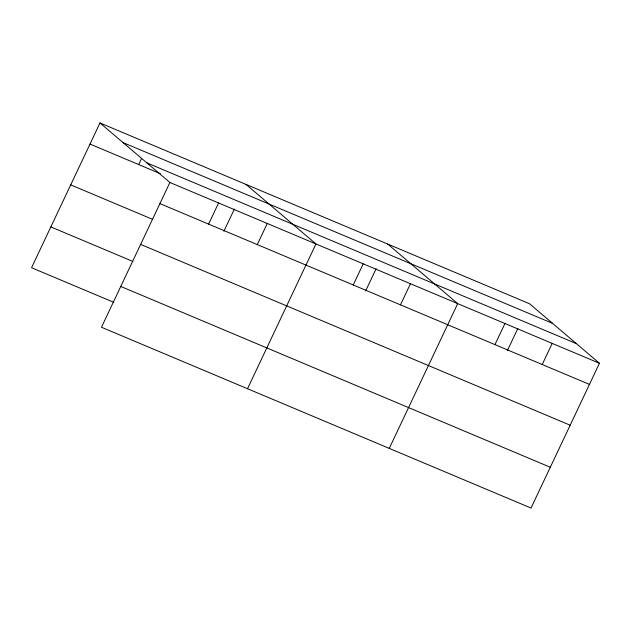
<?xml version="1.0" encoding="UTF-8"?>
<svg xmlns="http://www.w3.org/2000/svg" width="631" height="631" viewBox="0 0 631 631"><rect width="100%" height="100%" fill="white"/><g stroke="black" fill="none" stroke-linecap="round" stroke-linejoin="round"><path stroke-width="0.95" d="M99.982 122.95L169.905 182.485L101.473 327.252L531.018 508.05L599.45 363.282L529.527 303.748L99.982 122.95L31.55 267.718L113.588 302.249M138.678 164.565L141.589 158.405M208.601 224.092L218.586 202.977M223.879 231.269L234.361 209.09M257.282 244.583L267.268 223.469M247.518 388.72L315.95 243.96L246.027 184.426M353.218 284.967L363.204 263.845M365.633 290.93L376.115 268.751M400.464 304.852L410.45 283.737M389.272 448.381L457.704 303.621L387.773 244.087M494.964 344.629L504.95 323.506M507.379 350.591L517.862 328.42M542.218 364.513L552.204 343.398M123.053 142.598L552.598 323.395M146.826 162.837L576.371 343.635M89.996 144.073L160.313 173.667M169.905 182.485L599.45 363.282M159.919 203.608L589.464 384.405M70.711 184.875L152.749 219.407M140.634 244.41L570.179 425.207M50.835 226.915L132.873 261.439M120.766 286.442L550.311 467.248"/></g></svg>
